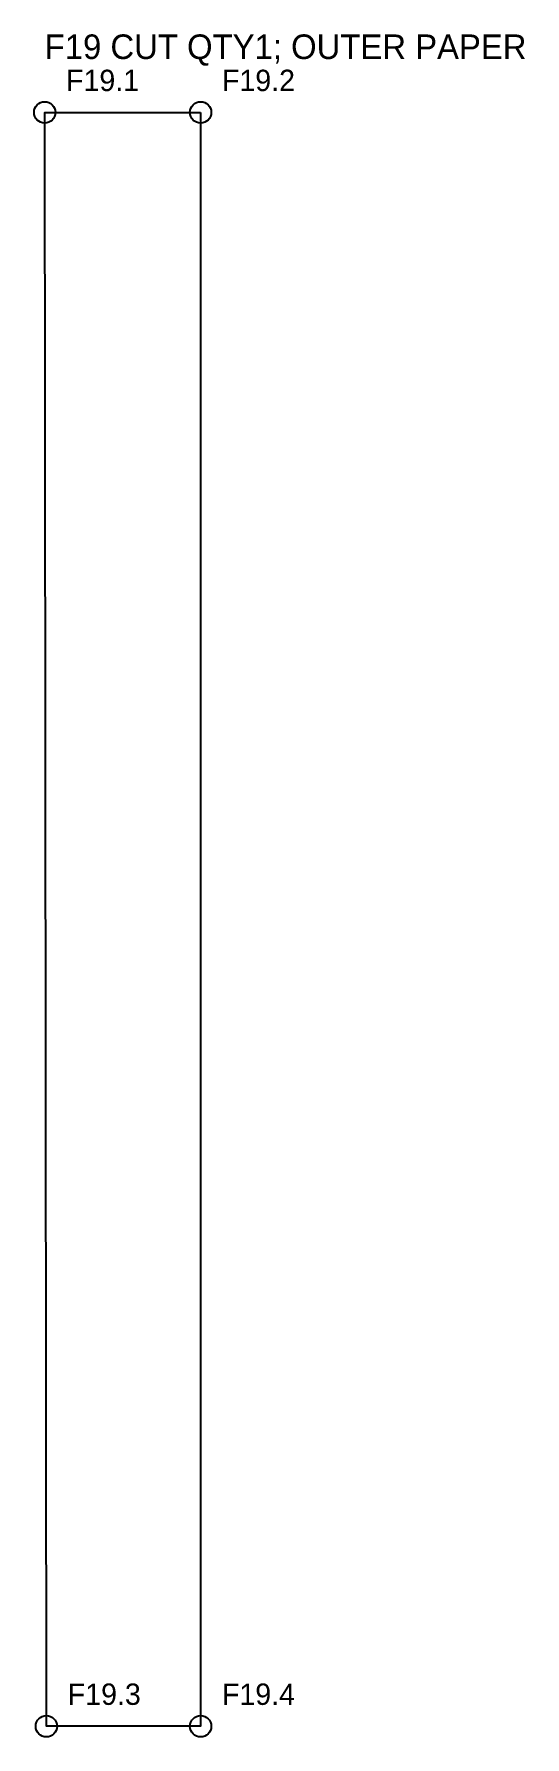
# Model space of a CAD drawing. Header units: millimetres. Extents: x 4 to 50, y 4 to 163.
import ezdxf

# ---------------------------------------------------------------- set-up
doc = ezdxf.new("R2010")
doc.units = ezdxf.units.MM
for name, color, linetype in [('CUT', 7, 'Continuous'), ('LABEL', 3, 'Continuous'), ('REFERENCE', 5, 'Continuous')]:
    doc.layers.add(name, color=color, linetype=linetype)

msp = doc.modelspace()

# ---------------------------------------------------------------- linework, layer by layer
at = {"layer": 'CUT'}
msp.add_lwpolyline([(19.6, 156), (19.6, 5), (16.28, 5), (12.96, 5), (9.06, 5), (5.16, 5), (5, 156), (7.2, 156), (9.39, 156), (11.58, 156), (13.77, 156), (15.96, 156), (17.78, 156)], close=True, dxfattribs=at)
at = {"layer": 'REFERENCE'}
for centre in [(5, 156), (19.6, 156), (5.16, 5), (19.6, 5)]:
    msp.add_circle(centre, 1, dxfattribs=at)

# ---------------------------------------------------------------- texts
at = {"layer": 'LABEL'}
msp.add_text('F19 CUT QTY1; OUTER PAPER', height=2.3, dxfattribs=at).set_placement((5, 161))
at = {"layer": 'REFERENCE'}
for s, p in [('F19.1', (7, 158)), ('F19.2', (21.6, 158)), ('F19.3', (7.16, 7)), ('F19.4', (21.6, 7))]:
    msp.add_text(s, height=2, dxfattribs=at).set_placement(p)

doc.saveas('drawing.dxf')
